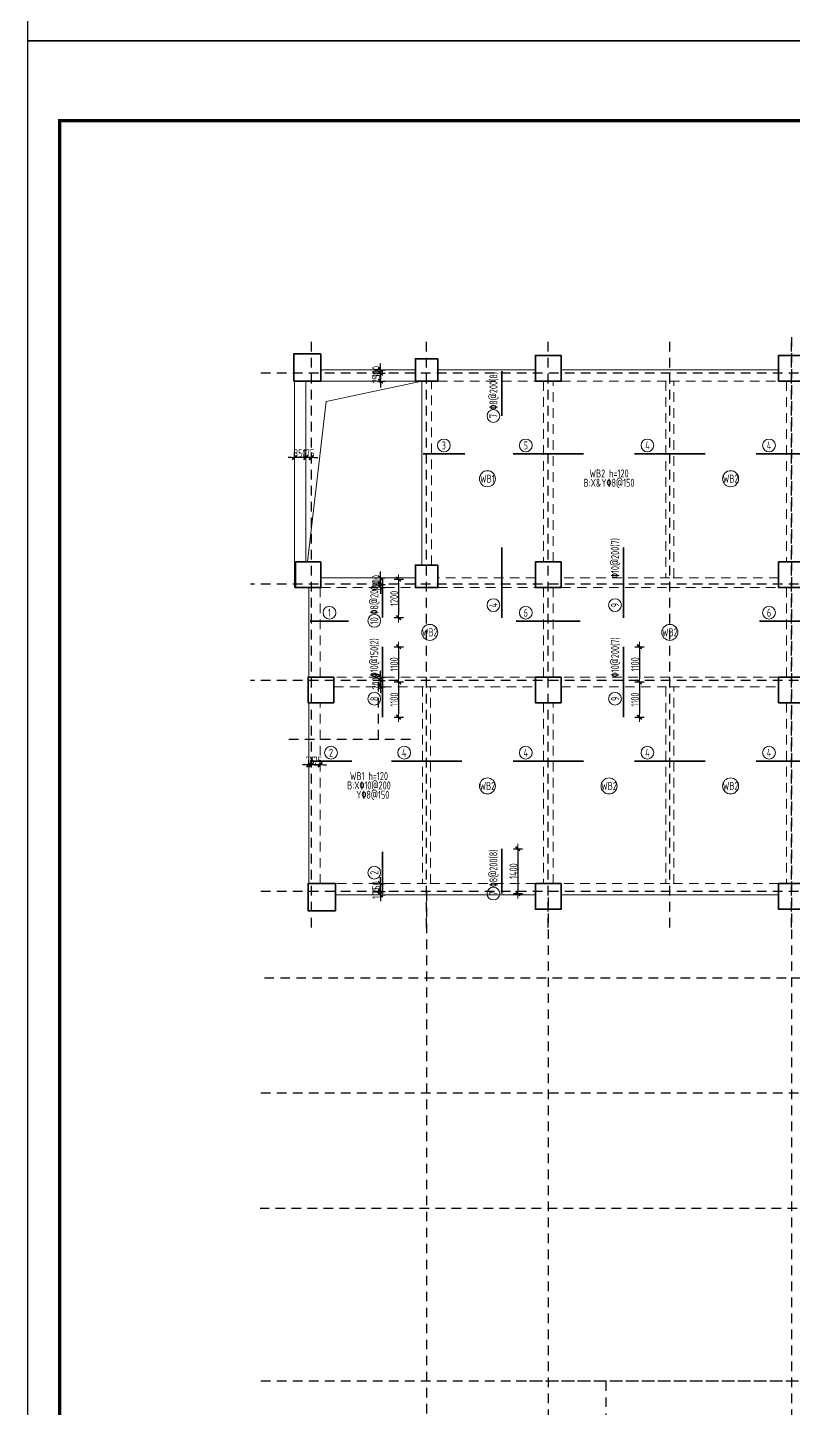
# Model space of a CAD drawing. Header units: millimetres. Extents: x 539196 to 807275, y 431843 to 1156631.
# Drawn here: x 747875 to 771800, y 557314 to 600452 of the extents above; entities that cross this region are included whole.
import ezdxf
from ezdxf.enums import TextEntityAlignment as Align

# ---------------------------------------------------------------- set-up
doc = ezdxf.new("R2010")
doc.units = ezdxf.units.MM
doc.header["$MEASUREMENT"] = 0
doc.linetypes.add('DOTE', pattern=[2.42, 2, -0.2, 0.02, -0.2])
doc.linetypes.add('虚线', pattern=[500, 300, -200])
doc.layers.add('DOTE', color=1, linetype='DOTE')
doc.layers.add('PUB_TITLE', color=4, linetype='Continuous')
for name, color, linetype, lineweight in [('尺寸标注-梁', 3, 'Continuous', 18), ('板洞边线', 253, 'Continuous', 18), ('楼板正筋文字', 7, 'Continuous', 18), ('楼板负筋文字', 7, 'Continuous', 18), ('楼板负筋标注', 3, 'Continuous', 18), ('楼板负筋编号', 3, 'Continuous', 18), ('楼板负筋钢筋', 1, 'Continuous', 35), ('砼柱', 2, 'Continuous', 35), ('砼梁', 4, 'Continuous', 18)]:
    doc.layers.add(name, color=color, linetype=linetype, lineweight=lineweight)
doc.styles.add('样式 1_yjk_yjk_yjk_yjk_yjk_yjk_yjk_yjk_yjk_yjk_yjk_yjk', font='yjkeng.shx', dxfattribs={"width": 0.7, "bigfont": 'yjkchn.shx'})
doc.dimstyles.new('盈建科结构_yjk_yjk_yjk_yjk_yjk_yjk_yjk_yjk_yjk_yjk_yjk_yjk', dxfattribs={"dimscale": 100, "dimtxt": 2.5, "dimasz": 1, "dimexe": 1.5, "dimexo": 0.625, "dimgap": 0.1, "dimtad": 1, "dimdec": 0, "dimrnd": 1, "dimzin": 0, "dimdsep": 46, "dimtxsty": '样式 1_yjk_yjk_yjk_yjk_yjk_yjk_yjk_yjk_yjk_yjk_yjk_yjk', "dimblk": '_yjkbk', "dimblk1": 'ARCHTICK', "dimblk2": 'ARCHTICK', "dimcen": 0.09, "dimadec": 0, "dimazin": 0, "dimtfac": 1, "dimtdec": 4, "dimtix": 1, "dimtmove": 2, "dimatfit": 3, "dimfxl": 0, "dimtolj": 1, "dimtzin": 0, "dimarcsym": 0})

# ---------------------------------------------------------------- blocks, each defined once
blk = doc.blocks.new('_yjkbk')
blk.add_line((-1, 0), (1.5, 0))
blk.add_lwpolyline([(-0.7, -0.7, 0.5, 0.5, 0), (0.7, 0.7, 0.5, 0.5, 0)], format="xyseb")
blk = doc.blocks.new('*D552')
at = {"layer": 'Defpoints', "color": 0}
for p in [(758900, 589659), (758900, 589409), (758901, 589659)]:
    blk.add_point(p, dxfattribs=at)
at = {"layer": '尺寸标注-梁', "color": 0, "lineweight": -2}
for p, q in [((758901, 589759), (758901, 589859)), ((758900, 589659), (759051, 589659)), ((758900, 589409), (759051, 589409)), ((758901, 589409), (758901, 589659)), ((758901, 589309), (758901, 589209))]:
    blk.add_line(p, q, dxfattribs=at)
at = {"layer": '尺寸标注-梁', "color": 0, "lineweight": -2, "xscale": 100, "yscale": 100, "zscale": 100}
for p, rotation in [((758901, 589659), 270), ((758901, 589409), 90)]:
    blk.add_blockref('_yjkbk', p, dxfattribs=dict(at, rotation=rotation))
at = {"layer": '尺寸标注-梁', "color": 0, "insert": (758766, 589534), "char_height": 250, "attachment_point": 5, "rotation": 90, "style": '样式 1_yjk_yjk_yjk_yjk_yjk_yjk_yjk_yjk_yjk_yjk_yjk_yjk'}
blk.add_mtext('\\A1;250', dxfattribs=at)
blk = doc.blocks.new('_ARCHTICK')
at = {"color": 0, "linetype": 'ByBlock', "const_width": 0.15}
blk.add_lwpolyline([(-0.5, -0.5), (0.5, 0.5)], dxfattribs=at)
blk = doc.blocks.new('*D553')
at = {"layer": 'Defpoints', "color": 0}
for p in [(758900, 589759), (758901, 589759), (758900, 589659)]:
    blk.add_point(p, dxfattribs=at)
at = {"layer": '尺寸标注-梁', "color": 0, "lineweight": -2}
for p, q in [((758900, 589759), (759051, 589759)), ((758901, 589859), (758901, 589959)), ((758901, 589659), (758901, 589759)), ((758900, 589659), (759051, 589659)), ((758901, 589559), (758901, 589459))]:
    blk.add_line(p, q, dxfattribs=at)
at = {"layer": '尺寸标注-梁', "color": 0, "lineweight": -2, "xscale": 100, "yscale": 100, "zscale": 100}
for p, rotation in [((758901, 589759), 270), ((758901, 589659), 90)]:
    blk.add_blockref('_yjkbk', p, dxfattribs=dict(at, rotation=rotation))
at = {"layer": '尺寸标注-梁', "color": 0, "insert": (758766, 589709), "char_height": 250, "attachment_point": 5, "rotation": 90, "style": '样式 1_yjk_yjk_yjk_yjk_yjk_yjk_yjk_yjk_yjk_yjk_yjk_yjk'}
blk.add_mtext('\\A1;100', dxfattribs=at)
blk = doc.blocks.new('*D554')
at = {"layer": 'Defpoints', "color": 0}
for p in [(758900, 573459), (758900, 573359), (758901, 573459)]:
    blk.add_point(p, dxfattribs=at)
at = {"layer": '尺寸标注-梁', "color": 0, "lineweight": -2}
for p, q in [((758900, 573459), (759051, 573459)), ((758900, 573359), (759051, 573359)), ((758901, 573559), (758901, 573659)), ((758901, 573359), (758901, 573459)), ((758901, 573259), (758901, 573159))]:
    blk.add_line(p, q, dxfattribs=at)
at = {"layer": '尺寸标注-梁', "color": 0, "lineweight": -2, "xscale": 100, "yscale": 100, "zscale": 100}
for p, rotation in [((758901, 573459), 270), ((758901, 573359), 90)]:
    blk.add_blockref('_yjkbk', p, dxfattribs=dict(at, rotation=rotation))
at = {"layer": '尺寸标注-梁', "color": 0, "insert": (758766, 573409), "char_height": 250, "attachment_point": 5, "rotation": 90, "style": '样式 1_yjk_yjk_yjk_yjk_yjk_yjk_yjk_yjk_yjk_yjk_yjk_yjk'}
blk.add_mtext('\\A1;100', dxfattribs=at)
blk = doc.blocks.new('*D555')
at = {"layer": 'Defpoints', "color": 0}
for p in [(758900, 573709), (758900, 573459), (758901, 573709)]:
    blk.add_point(p, dxfattribs=at)
at = {"layer": '尺寸标注-梁', "color": 0, "lineweight": -2}
for p, q in [((758901, 573809), (758901, 573909)), ((758900, 573709), (759051, 573709)), ((758900, 573459), (759051, 573459)), ((758901, 573459), (758901, 573709)), ((758901, 573359), (758901, 573259))]:
    blk.add_line(p, q, dxfattribs=at)
at = {"layer": '尺寸标注-梁', "color": 0, "lineweight": -2, "xscale": 100, "yscale": 100, "zscale": 100}
for p, rotation in [((758901, 573709), 270), ((758901, 573459), 90)]:
    blk.add_blockref('_yjkbk', p, dxfattribs=dict(at, rotation=rotation))
at = {"layer": '尺寸标注-梁', "color": 0, "insert": (758766, 573584), "char_height": 250, "attachment_point": 5, "rotation": 90, "style": '样式 1_yjk_yjk_yjk_yjk_yjk_yjk_yjk_yjk_yjk_yjk_yjk_yjk'}
blk.add_mtext('\\A1;250', dxfattribs=at)
blk = doc.blocks.new('*D556')
at = {"layer": 'Defpoints', "color": 0}
for p in [(756740, 577420), (756740, 577419), (757015, 577419)]:
    blk.add_point(p, dxfattribs=at)
at = {"layer": '尺寸标注-梁', "color": 0, "lineweight": -2}
for p, q in [((756640, 577420), (756540, 577420)), ((756740, 577419), (756740, 577570)), ((757015, 577420), (756740, 577420)), ((757015, 577419), (757015, 577570)), ((757115, 577420), (757215, 577420))]:
    blk.add_line(p, q, dxfattribs=at)
at = {"layer": '尺寸标注-梁', "color": 0, "lineweight": -2, "xscale": 100, "yscale": 100, "zscale": 100}
blk.add_blockref('_yjkbk', (756740, 577420), dxfattribs=at)
at = {"layer": '尺寸标注-梁', "color": 0, "lineweight": -2, "xscale": 100, "yscale": 100, "zscale": 100, "rotation": 180}
blk.add_blockref('_yjkbk', (757015, 577420), dxfattribs=at)
at = {"layer": '尺寸标注-梁', "color": 0, "insert": (756878, 577555), "char_height": 250, "attachment_point": 5, "style": '样式 1_yjk_yjk_yjk_yjk_yjk_yjk_yjk_yjk_yjk_yjk_yjk_yjk'}
blk.add_mtext('\\A1;275', dxfattribs=at)
blk = doc.blocks.new('*D557')
at = {"layer": 'Defpoints', "color": 0}
for p in [(756665, 577420), (756665, 577419), (756740, 577419)]:
    blk.add_point(p, dxfattribs=at)
at = {"layer": '尺寸标注-梁', "color": 0, "lineweight": -2}
for p, q in [((756565, 577420), (756465, 577420)), ((756665, 577419), (756665, 577570)), ((756740, 577420), (756665, 577420)), ((756740, 577419), (756740, 577570)), ((756840, 577420), (756940, 577420))]:
    blk.add_line(p, q, dxfattribs=at)
at = {"layer": '尺寸标注-梁', "color": 0, "lineweight": -2, "xscale": 100, "yscale": 100, "zscale": 100}
blk.add_blockref('_yjkbk', (756665, 577420), dxfattribs=at)
at = {"layer": '尺寸标注-梁', "color": 0, "lineweight": -2, "xscale": 100, "yscale": 100, "zscale": 100, "rotation": 180}
blk.add_blockref('_yjkbk', (756740, 577420), dxfattribs=at)
at = {"layer": '尺寸标注-梁', "color": 0, "insert": (756703, 577555), "char_height": 250, "attachment_point": 5, "style": '样式 1_yjk_yjk_yjk_yjk_yjk_yjk_yjk_yjk_yjk_yjk_yjk_yjk'}
blk.add_mtext('\\A1;75', dxfattribs=at)
blk = doc.blocks.new('*D558')
at = {"layer": 'Defpoints', "color": 0}
for p in [(756565, 587020), (756565, 587019), (756740, 587019)]:
    blk.add_point(p, dxfattribs=at)
at = {"layer": '尺寸标注-梁', "color": 0, "lineweight": -2}
for p, q in [((756565, 587019), (756565, 587170)), ((756740, 587019), (756740, 587170)), ((756465, 587020), (756365, 587020)), ((756740, 587020), (756565, 587020)), ((756840, 587020), (756940, 587020))]:
    blk.add_line(p, q, dxfattribs=at)
at = {"layer": '尺寸标注-梁', "color": 0, "lineweight": -2, "xscale": 100, "yscale": 100, "zscale": 100}
blk.add_blockref('_yjkbk', (756565, 587020), dxfattribs=at)
at = {"layer": '尺寸标注-梁', "color": 0, "lineweight": -2, "xscale": 100, "yscale": 100, "zscale": 100, "rotation": 180}
blk.add_blockref('_yjkbk', (756740, 587020), dxfattribs=at)
at = {"layer": '尺寸标注-梁', "color": 0, "insert": (756653, 587155), "char_height": 250, "attachment_point": 5, "style": '样式 1_yjk_yjk_yjk_yjk_yjk_yjk_yjk_yjk_yjk_yjk_yjk_yjk'}
blk.add_mtext('\\A1;175', dxfattribs=at)
blk = doc.blocks.new('*D559')
at = {"layer": 'Defpoints', "color": 0}
for p in [(756215, 587020), (756215, 587019), (756565, 587019)]:
    blk.add_point(p, dxfattribs=at)
at = {"layer": '尺寸标注-梁', "color": 0, "lineweight": -2}
for p, q in [((756215, 587019), (756215, 587170)), ((756565, 587019), (756565, 587170)), ((756115, 587020), (756015, 587020)), ((756565, 587020), (756215, 587020)), ((756665, 587020), (756765, 587020))]:
    blk.add_line(p, q, dxfattribs=at)
at = {"layer": '尺寸标注-梁', "color": 0, "lineweight": -2, "xscale": 100, "yscale": 100, "zscale": 100}
blk.add_blockref('_yjkbk', (756215, 587020), dxfattribs=at)
at = {"layer": '尺寸标注-梁', "color": 0, "lineweight": -2, "xscale": 100, "yscale": 100, "zscale": 100, "rotation": 180}
blk.add_blockref('_yjkbk', (756565, 587020), dxfattribs=at)
at = {"layer": '尺寸标注-梁', "color": 0, "insert": (756390, 587155), "char_height": 250, "attachment_point": 5, "style": '样式 1_yjk_yjk_yjk_yjk_yjk_yjk_yjk_yjk_yjk_yjk_yjk_yjk'}
blk.add_mtext('\\A1;350', dxfattribs=at)
blk = doc.blocks.new('*D560')
at = {"layer": 'Defpoints', "color": 0}
for p in [(758900, 583059), (758900, 582959), (758901, 583059)]:
    blk.add_point(p, dxfattribs=at)
at = {"layer": '尺寸标注-梁', "color": 0, "lineweight": -2}
for p, q in [((758901, 583159), (758901, 583259)), ((758900, 583059), (759051, 583059)), ((758900, 582959), (759051, 582959)), ((758901, 582959), (758901, 583059)), ((758901, 582859), (758901, 582759))]:
    blk.add_line(p, q, dxfattribs=at)
at = {"layer": '尺寸标注-梁', "color": 0, "lineweight": -2, "xscale": 100, "yscale": 100, "zscale": 100}
for p, rotation in [((758901, 583059), 270), ((758901, 582959), 90)]:
    blk.add_blockref('_yjkbk', p, dxfattribs=dict(at, rotation=rotation))
at = {"layer": '尺寸标注-梁', "color": 0, "insert": (758766, 583009), "char_height": 250, "attachment_point": 5, "rotation": 90, "style": '样式 1_yjk_yjk_yjk_yjk_yjk_yjk_yjk_yjk_yjk_yjk_yjk_yjk'}
blk.add_mtext('\\A1;100', dxfattribs=at)
blk = doc.blocks.new('*D561')
at = {"layer": 'Defpoints', "color": 0}
for p in [(758900, 583259), (758901, 583259), (758900, 583059)]:
    blk.add_point(p, dxfattribs=at)
at = {"layer": '尺寸标注-梁', "color": 0, "lineweight": -2}
for p, q in [((758900, 583259), (759051, 583259)), ((758901, 583359), (758901, 583459)), ((758901, 583059), (758901, 583259)), ((758900, 583059), (759051, 583059)), ((758901, 582959), (758901, 582859))]:
    blk.add_line(p, q, dxfattribs=at)
at = {"layer": '尺寸标注-梁', "color": 0, "lineweight": -2, "xscale": 100, "yscale": 100, "zscale": 100}
for p, rotation in [((758901, 583259), 270), ((758901, 583059), 90)]:
    blk.add_blockref('_yjkbk', p, dxfattribs=dict(at, rotation=rotation))
at = {"layer": '尺寸标注-梁', "color": 0, "insert": (758766, 583159), "char_height": 250, "attachment_point": 5, "rotation": 90, "style": '样式 1_yjk_yjk_yjk_yjk_yjk_yjk_yjk_yjk_yjk_yjk_yjk_yjk'}
blk.add_mtext('\\A1;200', dxfattribs=at)
blk = doc.blocks.new('*D562')
at = {"layer": 'Defpoints', "color": 0}
for p in [(758900, 580059), (758900, 579859), (758901, 580059)]:
    blk.add_point(p, dxfattribs=at)
at = {"layer": '尺寸标注-梁', "color": 0, "lineweight": -2}
for p, q in [((758901, 580159), (758901, 580259)), ((758900, 580059), (759051, 580059)), ((758900, 579859), (759051, 579859)), ((758901, 579859), (758901, 580059)), ((758901, 579759), (758901, 579659))]:
    blk.add_line(p, q, dxfattribs=at)
at = {"layer": '尺寸标注-梁', "color": 0, "lineweight": -2, "xscale": 100, "yscale": 100, "zscale": 100}
for p, rotation in [((758901, 580059), 270), ((758901, 579859), 90)]:
    blk.add_blockref('_yjkbk', p, dxfattribs=dict(at, rotation=rotation))
at = {"layer": '尺寸标注-梁', "color": 0, "insert": (758766, 579959), "char_height": 250, "attachment_point": 5, "rotation": 90, "style": '样式 1_yjk_yjk_yjk_yjk_yjk_yjk_yjk_yjk_yjk_yjk_yjk_yjk'}
blk.add_mtext('\\A1;200', dxfattribs=at)
blk = doc.blocks.new('*D563')
at = {"layer": 'Defpoints', "color": 0}
for p in [(758900, 580159), (758900, 580059), (758901, 580159)]:
    blk.add_point(p, dxfattribs=at)
at = {"layer": '尺寸标注-梁', "color": 0, "lineweight": -2}
for p, q in [((758901, 580259), (758901, 580359)), ((758900, 580159), (759051, 580159)), ((758900, 580059), (759051, 580059)), ((758901, 580059), (758901, 580159)), ((758901, 579959), (758901, 579859))]:
    blk.add_line(p, q, dxfattribs=at)
at = {"layer": '尺寸标注-梁', "color": 0, "lineweight": -2, "xscale": 100, "yscale": 100, "zscale": 100}
for p, rotation in [((758901, 580159), 270), ((758901, 580059), 90)]:
    blk.add_blockref('_yjkbk', p, dxfattribs=dict(at, rotation=rotation))
at = {"layer": '尺寸标注-梁', "color": 0, "insert": (758766, 580109), "char_height": 250, "attachment_point": 5, "rotation": 90, "style": '样式 1_yjk_yjk_yjk_yjk_yjk_yjk_yjk_yjk_yjk_yjk_yjk_yjk'}
blk.add_mtext('\\A1;100', dxfattribs=at)
blk = doc.blocks.new('*D589')
at = {"layer": 'Defpoints', "color": 0}
for p in [(762989, 574799), (762989, 573399), (763189, 573399)]:
    blk.add_point(p, dxfattribs=at)
at = {"layer": '楼板负筋标注', "color": 0, "lineweight": -2}
for p, q in [((763051, 574799), (763339, 574799)), ((763189, 574699), (763189, 573499)), ((763051, 573399), (763339, 573399))]:
    blk.add_line(p, q, dxfattribs=at)
at = {"layer": '楼板负筋标注', "color": 0, "lineweight": -2, "xscale": 100, "yscale": 100, "zscale": 100}
for p, rotation in [((763189, 574799), 90), ((763189, 573399), 270)]:
    blk.add_blockref('_yjkbk', p, dxfattribs=dict(at, rotation=rotation))
at = {"layer": '楼板负筋标注', "color": 0, "insert": (763054, 574099), "char_height": 250, "attachment_point": 5, "rotation": 90, "style": '样式 1_yjk_yjk_yjk_yjk_yjk_yjk_yjk_yjk_yjk_yjk_yjk_yjk'}
blk.add_mtext('\\A1;1400', dxfattribs=at)
blk = doc.blocks.new('*D590')
at = {"layer": 'Defpoints', "color": 0}
for p in [(759265, 580009), (759265, 578909), (759465, 578909)]:
    blk.add_point(p, dxfattribs=at)
at = {"layer": '楼板负筋标注', "color": 0, "lineweight": -2}
for p, q in [((759327, 580009), (759615, 580009)), ((759465, 579909), (759465, 579009)), ((759327, 578909), (759615, 578909))]:
    blk.add_line(p, q, dxfattribs=at)
at = {"layer": '楼板负筋标注', "color": 0, "lineweight": -2, "xscale": 100, "yscale": 100, "zscale": 100}
for p, rotation in [((759465, 580009), 90), ((759465, 578909), 270)]:
    blk.add_blockref('_yjkbk', p, dxfattribs=dict(at, rotation=rotation))
at = {"layer": '楼板负筋标注', "color": 0, "insert": (759330, 579459), "char_height": 250, "attachment_point": 5, "rotation": 90, "style": '样式 1_yjk_yjk_yjk_yjk_yjk_yjk_yjk_yjk_yjk_yjk_yjk_yjk'}
blk.add_mtext('\\A1;1100', dxfattribs=at)
blk = doc.blocks.new('*D591')
at = {"layer": 'Defpoints', "color": 0}
for p in [(759265, 581109), (759265, 580009), (759465, 580009)]:
    blk.add_point(p, dxfattribs=at)
at = {"layer": '楼板负筋标注', "color": 0, "lineweight": -2}
for p, q in [((759327, 581109), (759615, 581109)), ((759465, 581009), (759465, 580109)), ((759327, 580009), (759615, 580009))]:
    blk.add_line(p, q, dxfattribs=at)
at = {"layer": '楼板负筋标注', "color": 0, "lineweight": -2, "xscale": 100, "yscale": 100, "zscale": 100}
for p, rotation in [((759465, 581109), 90), ((759465, 580009), 270)]:
    blk.add_blockref('_yjkbk', p, dxfattribs=dict(at, rotation=rotation))
at = {"layer": '楼板负筋标注', "color": 0, "insert": (759330, 580559), "char_height": 250, "attachment_point": 5, "rotation": 90, "style": '样式 1_yjk_yjk_yjk_yjk_yjk_yjk_yjk_yjk_yjk_yjk_yjk_yjk'}
blk.add_mtext('\\A1;1100', dxfattribs=at)
blk = doc.blocks.new('*D592')
at = {"layer": 'Defpoints', "color": 0}
for p in [(766789, 580009), (766789, 578909), (766989, 578909)]:
    blk.add_point(p, dxfattribs=at)
at = {"layer": '楼板负筋标注', "color": 0, "lineweight": -2}
for p, q in [((766851, 580009), (767139, 580009)), ((766989, 579909), (766989, 579009)), ((766851, 578909), (767139, 578909))]:
    blk.add_line(p, q, dxfattribs=at)
at = {"layer": '楼板负筋标注', "color": 0, "lineweight": -2, "xscale": 100, "yscale": 100, "zscale": 100}
for p, rotation in [((766989, 580009), 90), ((766989, 578909), 270)]:
    blk.add_blockref('_yjkbk', p, dxfattribs=dict(at, rotation=rotation))
at = {"layer": '楼板负筋标注', "color": 0, "insert": (766854, 579459), "char_height": 250, "attachment_point": 5, "rotation": 90, "style": '样式 1_yjk_yjk_yjk_yjk_yjk_yjk_yjk_yjk_yjk_yjk_yjk_yjk'}
blk.add_mtext('\\A1;1100', dxfattribs=at)
blk = doc.blocks.new('*D593')
at = {"layer": 'Defpoints', "color": 0}
for p in [(766789, 581109), (766789, 580009), (766989, 580009)]:
    blk.add_point(p, dxfattribs=at)
at = {"layer": '楼板负筋标注', "color": 0, "lineweight": -2}
for p, q in [((766851, 581109), (767139, 581109)), ((766989, 581009), (766989, 580109)), ((766851, 580009), (767139, 580009))]:
    blk.add_line(p, q, dxfattribs=at)
at = {"layer": '楼板负筋标注', "color": 0, "lineweight": -2, "xscale": 100, "yscale": 100, "zscale": 100}
for p, rotation in [((766989, 581109), 90), ((766989, 580009), 270)]:
    blk.add_blockref('_yjkbk', p, dxfattribs=dict(at, rotation=rotation))
at = {"layer": '楼板负筋标注', "color": 0, "insert": (766854, 580559), "char_height": 250, "attachment_point": 5, "rotation": 90, "style": '样式 1_yjk_yjk_yjk_yjk_yjk_yjk_yjk_yjk_yjk_yjk_yjk_yjk'}
blk.add_mtext('\\A1;1100', dxfattribs=at)
blk = doc.blocks.new('*D594')
at = {"layer": 'Defpoints', "color": 0}
for p in [(759265, 583219), (759265, 582019), (759465, 582019)]:
    blk.add_point(p, dxfattribs=at)
at = {"layer": '楼板负筋标注', "color": 0, "lineweight": -2}
for p, q in [((759327, 583219), (759615, 583219)), ((759465, 583119), (759465, 582119)), ((759327, 582019), (759615, 582019))]:
    blk.add_line(p, q, dxfattribs=at)
at = {"layer": '楼板负筋标注', "color": 0, "lineweight": -2, "xscale": 100, "yscale": 100, "zscale": 100}
for p, rotation in [((759465, 583219), 90), ((759465, 582019), 270)]:
    blk.add_blockref('_yjkbk', p, dxfattribs=dict(at, rotation=rotation))
at = {"layer": '楼板负筋标注', "color": 0, "insert": (759330, 582619), "char_height": 250, "attachment_point": 5, "rotation": 90, "style": '样式 1_yjk_yjk_yjk_yjk_yjk_yjk_yjk_yjk_yjk_yjk_yjk_yjk'}
blk.add_mtext('\\A1;1200', dxfattribs=at)
blk = doc.blocks.new('jzzw')
at = {"layer": 'DOTE', "color": 1, "linetype": '虚线'}
for p, q in [((913786, 872027), (913786, 890469)), ((913786, 872027), (913786, 890469)), ((917386, 872027), (917386, 890469)), ((921186, 872027), (921186, 890469)), ((924986, 872027), (924986, 890469)), ((928786, 872027), (928786, 890469)), ((928786, 890469), (928786, 834829)), ((952506, 889349), (912186, 889349)), ((952506, 889349), (912186, 889349)), ((952506, 889349), (912186, 889349)), ((952506, 889349), (912186, 889349)), ((952506, 882749), (911886, 882749)), ((952506, 879749), (911886, 879749)), ((915886, 877899), (915886, 879749)), ((916886, 877899), (912886, 877899)), ((952506, 873149), (912186, 873149)), ((917386, 873149), (917386, 834829)), ((921186, 872969), (921186, 834829)), ((929618, 870449), (912217, 870449)), ((952506, 866849), (912186, 866849)), ((952463, 863249), (912186, 863249)), ((952506, 857849), (912186, 857849)), ((928906, 857849), (920186, 857849)), ((922986, 857849), (922986, 854849))]:
    blk.add_line(p, q, dxfattribs=at)

msp = doc.modelspace()

# ---------------------------------------------------------------- linework, layer by layer
at = {"layer": 'PUB_TITLE'}
for points in [[(747875.2, 600043), (807275.2, 600043), (807275.2, 684143), (747875.2, 684143)], [(747875.2, 515943), (807275.2, 515943), (807275.2, 600043), (747875.2, 600043)]]:
    msp.add_lwpolyline(points, close=True, dxfattribs=at)
at = {"layer": 'PUB_TITLE', "const_width": 100}
msp.add_lwpolyline([(748875.2, 516943), (806275.2, 516943), (806275.2, 597543), (748875.2, 597543)], close=True, dxfattribs=at)
at = {"layer": '板洞边线'}
for p, q in [((760190.2, 589409.2), (757206, 588768.4)), ((757206, 588768.4), (756623.4, 583759.2)), ((756623.4, 583759.2), (756565.2, 583759.2))]:
    msp.add_line(p, q, dxfattribs=at)
at = {"layer": '楼板正筋文字'}
for centre in [(762240.2, 586359.2), (769840.2, 586359.2), (760440.2, 581559.2), (767940.2, 581559.2), (762240.2, 576759.2), (766040.2, 576759.2), (769840.2, 576759.2)]:
    msp.add_circle(centre, 250, dxfattribs=at)
at = {"layer": '楼板负筋编号'}
for centre in [(762428.6, 588319.2), (760880.2, 587398), (763440.2, 587398), (767240.2, 587398), (771040.2, 587398), (757305.2, 582173.2), (762428.6, 582409.2), (763440.2, 582173.2), (766228.6, 582409.2), (771040.2, 582173.2), (758705, 581919.2), (758705, 579484.2), (766228.6, 579484.2), (757355.2, 577798), (759640.2, 577798), (763440.2, 577798), (767240.2, 577798), (771040.2, 577798), (758705, 574049.2), (762428.6, 573399.2)]:
    msp.add_circle(centre, 200, dxfattribs=at)
at = {"layer": '楼板负筋钢筋'}
for points in [[(762688.6, 588319.2), (762688.6, 589719.2)], [(760230.2, 587138), (761530.2, 587138)], [(763040.2, 587138), (765240.2, 587138)], [(766840.2, 587138), (769040.2, 587138)], [(770640.2, 587138), (772840.2, 587138)], [(762688.6, 582009.2), (762688.6, 584209.2)], [(766488.6, 582009.2), (766488.6, 584209.2)], [(758965, 582019.2), (758965, 583219.2)], [(756705.2, 581913.2), (757905.2, 581913.2)], [(763140.2, 581913.2), (765140.2, 581913.2)], [(770740.2, 581913.2), (772740.2, 581913.2)], [(758965, 578909.2), (758965, 581109.2)], [(766488.6, 578909.2), (766488.6, 581109.2)], [(756705.2, 577538), (758005.2, 577538)], [(759240.2, 577538), (761440.2, 577538)], [(763040.2, 577538), (765240.2, 577538)], [(766840.2, 577538), (769040.2, 577538)], [(770640.2, 577538), (772840.2, 577538)], [(758965, 573399.2), (758965, 574699.2)], [(762688.6, 573399.2), (762688.6, 574799.2)]]:
    msp.add_lwpolyline(points, dxfattribs=at)
at = {"layer": '砼柱'}
for points in [[(757040.2, 590259.2), (756190.2, 590259.2), (756190.2, 589409.2), (757040.2, 589409.2)], [(764540.2, 590209.2), (763740.2, 590209.2), (763740.2, 589409.2), (764540.2, 589409.2)], [(772140.2, 590209.2), (771340.2, 590209.2), (771340.2, 589409.2), (772140.2, 589409.2)], [(760690.2, 590109.2), (759990.2, 590109.2), (759990.2, 589409.2), (760690.2, 589409.2)], [(757040.2, 583759.2), (756240.2, 583759.2), (756240.2, 582959.2), (757040.2, 582959.2)], [(760690.2, 583659.2), (759990.2, 583659.2), (759990.2, 582959.2), (760690.2, 582959.2)], [(764540.2, 583759.2), (763740.2, 583759.2), (763740.2, 582959.2), (764540.2, 582959.2)], [(772140.2, 583759.2), (771340.2, 583759.2), (771340.2, 582959.2), (772140.2, 582959.2)], [(757440.2, 580159.2), (756640.2, 580159.2), (756640.2, 579359.2), (757440.2, 579359.2)], [(764540.2, 580159.2), (763740.2, 580159.2), (763740.2, 579359.2), (764540.2, 579359.2)], [(772140.2, 580159.2), (771340.2, 580159.2), (771340.2, 579359.2), (772140.2, 579359.2)], [(757490.2, 573709.2), (756640.2, 573709.2), (756640.2, 572859.2), (757490.2, 572859.2)], [(764540.2, 573709.2), (763740.2, 573709.2), (763740.2, 572909.2), (764540.2, 572909.2)], [(772140.2, 573709.2), (771340.2, 573709.2), (771340.2, 572909.2), (772140.2, 572909.2)]]:
    msp.add_lwpolyline(points, close=True, dxfattribs=at)
at = {"layer": '砼梁'}
for p, q in [((759990.2, 589759.2), (757040.2, 589759.2)), ((763740.2, 589759.2), (760690.2, 589759.2)), ((767940.2, 589759.2), (764540.2, 589759.2)), ((771340.2, 589759.2), (767940.2, 589759.2)), ((756215.2, 589409.2), (756215.2, 582959.2)), ((756565.2, 583759.2), (756565.2, 589409.2)), ((757040.2, 589409.2), (759990.2, 589409.2)), ((760190.2, 589409.2), (760190.2, 583659.2)), ((759990.2, 583259.2), (757040.2, 583259.2)), ((756665.2, 582959.2), (756665.2, 580159.2)), ((756665.2, 579359.2), (756665.2, 573709.2)), ((757490.2, 573359.2), (760340.2, 573359.2)), ((760340.2, 573359.2), (763740.2, 573359.2)), ((764540.2, 573359.2), (767940.2, 573359.2)), ((767940.2, 573359.2), (771340.2, 573359.2))]:
    msp.add_line(p, q, dxfattribs=at)
at = {"layer": '砼梁', "linetype": '虚线'}
for p, q in [((760490.2, 583659.2), (760490.2, 589409.2)), ((760690.2, 589409.2), (763740.2, 589409.2)), ((763990.2, 589409.2), (763990.2, 583759.2)), ((764290.2, 583759.2), (764290.2, 589409.2)), ((764540.2, 589409.2), (767940.2, 589409.2)), ((767815.2, 589409.2), (767815.2, 583259.2)), ((767940.2, 589409.2), (771340.2, 589409.2)), ((768065.2, 583259.2), (768065.2, 589409.2)), ((771590.2, 589409.2), (771590.2, 583759.2)), ((763740.2, 583259.2), (760690.2, 583259.2)), ((767940.2, 583259.2), (764540.2, 583259.2)), ((771340.2, 583259.2), (767940.2, 583259.2)), ((757015.2, 580159.2), (757015.2, 582959.2)), ((757040.2, 582959.2), (759990.2, 582959.2)), ((760690.2, 582959.2), (763740.2, 582959.2)), ((763990.2, 582959.2), (763990.2, 580159.2)), ((764290.2, 580159.2), (764290.2, 582959.2)), ((764540.2, 582959.2), (767940.2, 582959.2)), ((767940.2, 582959.2), (771340.2, 582959.2)), ((771590.2, 582959.2), (771590.2, 580159.2)), ((760340.2, 580159.2), (757440.2, 580159.2)), ((757440.2, 579859.2), (760340.2, 579859.2)), ((760215.2, 579859.2), (760215.2, 573709.2)), ((763740.2, 580159.2), (760340.2, 580159.2)), ((760340.2, 579859.2), (763740.2, 579859.2)), ((760465.2, 573709.2), (760465.2, 579859.2)), ((767940.2, 580159.2), (764540.2, 580159.2)), ((764540.2, 579859.2), (767940.2, 579859.2)), ((767815.2, 579859.2), (767815.2, 573709.2)), ((771340.2, 580159.2), (767940.2, 580159.2)), ((767940.2, 579859.2), (771340.2, 579859.2)), ((768065.2, 573709.2), (768065.2, 579859.2)), ((757015.2, 573709.2), (757015.2, 579359.2)), ((763990.2, 579359.2), (763990.2, 573709.2)), ((764290.2, 573709.2), (764290.2, 579359.2)), ((771590.2, 579359.2), (771590.2, 573709.2)), ((760340.2, 573709.2), (757490.2, 573709.2)), ((763740.2, 573709.2), (760340.2, 573709.2)), ((767940.2, 573709.2), (764540.2, 573709.2)), ((771340.2, 573709.2), (767940.2, 573709.2))]:
    msp.add_line(p, q, dxfattribs=at)

# ---------------------------------------------------------------- block references
msp.add_blockref('jzzw', (-157045.6, -299689.7))

# ---------------------------------------------------------------- texts
at = {"layer": '楼板正筋文字', "linetype": 'Continuous', "char_height": 250, "attachment_point": 5, "line_spacing_factor": 0.7, "style": '样式 1_yjk_yjk_yjk_yjk_yjk_yjk_yjk_yjk_yjk_yjk_yjk_yjk'}
for s, insert in [('WB1', (762240.2, 586359.2)), ('WB2', (769840.2, 586359.2)), ('WB2', (760440.2, 581559.2)), ('WB2', (767940.2, 581559.2)), ('WB2', (762240.2, 576759.2)), ('WB2', (766040.2, 576759.2)), ('WB2', (769840.2, 576759.2))]:
    msp.add_mtext(s, dxfattribs=dict(at, insert=insert))
at = {"layer": '楼板正筋文字', "color": 2, "linetype": 'Continuous', "char_height": 250, "attachment_point": 5, "line_spacing_factor": 0.7, "style": '样式 1_yjk_yjk_yjk_yjk_yjk_yjk_yjk_yjk_yjk_yjk_yjk_yjk'}
for s, insert in [('WB2 h=120\\PB:X&Y\x828@150', (766040.2, 586359.2)), ('WB1 h=120\\PB:X\x8210@200\\P  Y\x828@150', (758540.2, 576759.2))]:
    msp.add_mtext(s, dxfattribs=dict(at, insert=insert))
at = {"layer": '楼板负筋文字', "linetype": 'Continuous', "style": '样式 1_yjk_yjk_yjk_yjk_yjk_yjk_yjk_yjk_yjk_yjk_yjk_yjk', "width": 0.7}
for s, p in [('\x828@200(8)', (762628.6, 588519.2)), ('\x8210@200(7)', (766428.6, 583259.2)), ('\x828@200', (758905, 582119.2)), ('\x8210@150(2)', (758905, 580159.2)), ('\x8210@200(7)', (766428.6, 580159.2)), ('\x828@200(8)', (762628.6, 573599.2))]:
    msp.add_text(s, height=250, rotation=449.99999, dxfattribs=at).set_placement(p, align=Align.BOTTOM_LEFT)
at = {"layer": '楼板负筋编号', "linetype": 'Continuous', "style": '样式 1_yjk_yjk_yjk_yjk_yjk_yjk_yjk_yjk_yjk_yjk_yjk_yjk', "width": 0.7}
for s, p in [('7', (762428.6, 588319.2)), ('4', (762428.6, 582409.2)), ('9', (766228.6, 582409.2)), ('10', (758705, 581919.2)), ('8', (758705, 579484.2)), ('9', (766228.6, 579484.2)), ('2', (758705, 574049.2)), ('7', (762428.6, 573399.2))]:
    msp.add_text(s, height=250, rotation=449.99999, dxfattribs=at).set_placement(p, align=Align.MIDDLE_CENTER)
for s, p in [('3', (760880.2, 587398)), ('5', (763440.2, 587398)), ('4', (767240.2, 587398)), ('4', (771040.2, 587398)), ('1', (757305.2, 582173.2)), ('6', (763440.2, 582173.2)), ('6', (771040.2, 582173.2)), ('2', (757355.2, 577798)), ('4', (759640.2, 577798)), ('4', (763440.2, 577798)), ('4', (767240.2, 577798)), ('4', (771040.2, 577798))]:
    msp.add_text(s, height=250, dxfattribs=at).set_placement(p, align=Align.MIDDLE_CENTER)

# ---------------------------------------------------------------- dimensions: what is measured, and where the dimension line sits
at = {"layer": '尺寸标注-梁'}
for p1, p2, picture, middle in [((758900.2, 589659.2), (758900.2, 589759.2), '*D553', (758766.2, 589709.2)), ((758900.2, 589409.2), (758900.2, 589659.2), '*D552', (758766.2, 589534.2)), ((756565.2, 587019.2), (756215.2, 587019.2), '*D559', (756390.2, 587155.2)), ((756740.2, 587019.2), (756565.2, 587019.2), '*D558', (756652.7, 587155.2)), ((758900.2, 583059.2), (758900.2, 583259.2), '*D561', (758766.2, 583159.2)), ((758900.2, 582959.2), (758900.2, 583059.2), '*D560', (758766.2, 583009.2)), ((758900.2, 580059.2), (758900.2, 580159.2), '*D563', (758766.2, 580109.2)), ((758900.2, 579859.2), (758900.2, 580059.2), '*D562', (758766.2, 579959.2)), ((756740.2, 577419.2), (756665.2, 577419.2), '*D557', (756702.7, 577555.2)), ((757015.2, 577419.2), (756740.2, 577419.2), '*D556', (756877.7, 577555.2)), ((758900.2, 573459.2), (758900.2, 573709.2), '*D555', (758766.2, 573584.2)), ((758900.2, 573359.2), (758900.2, 573459.2), '*D554', (758766.2, 573409.2))]:
    dim = msp.add_aligned_dim(p1=p1, p2=p2, distance=-1, dimstyle='盈建科结构_yjk_yjk_yjk_yjk_yjk_yjk_yjk_yjk_yjk_yjk_yjk_yjk', override={"dimscale": 100, "dimtxt": 2.5, "dimasz": 1, "dimexe": 1.5, "dimexo": 0, "dimgap": 0.1, "dimtad": 1, "dimlfac": 1, "dimrnd": 5, "dimdle": 0, "dimfxlon": 0}, dxfattribs=at)
    dim.commit()
    dim.dimension.update_dxf_attribs({"geometry": picture, "text_midpoint": middle})
at = {"layer": '楼板负筋标注'}
for p1, p2, text, picture, middle in [((759265, 583219.2), (759265, 582019.2), '1200', '*D594', (759330, 582619.2)), ((759265, 581109.2), (759265, 580009.2), '1100', '*D591', (759330, 580559.2)), ((766788.6, 581109.2), (766788.6, 580009.2), '1100', '*D593', (766853.6, 580559.2)), ((759265, 580009.2), (759265, 578909.2), '1100', '*D590', (759330, 579459.2)), ((766788.6, 580009.2), (766788.6, 578909.2), '1100', '*D592', (766853.6, 579459.2)), ((762988.6, 574799.2), (762988.6, 573399.2), '1400', '*D589', (763053.6, 574099.2))]:
    dim = msp.add_aligned_dim(p1=p1, p2=p2, distance=200, text=text, dimstyle='盈建科结构_yjk_yjk_yjk_yjk_yjk_yjk_yjk_yjk_yjk_yjk_yjk_yjk', override={"dimscale": 100, "dimtxt": 2.5, "dimasz": 1, "dimexe": 1.5, "dimexo": 0.625, "dimgap": 0.1, "dimtad": 1, "dimlfac": 1, "dimrnd": 5, "dimdle": 0, "dimfxlon": 0}, dxfattribs=at)
    dim.commit()
    dim.dimension.update_dxf_attribs({"geometry": picture, "text_midpoint": middle})

doc.saveas('drawing.dxf')
